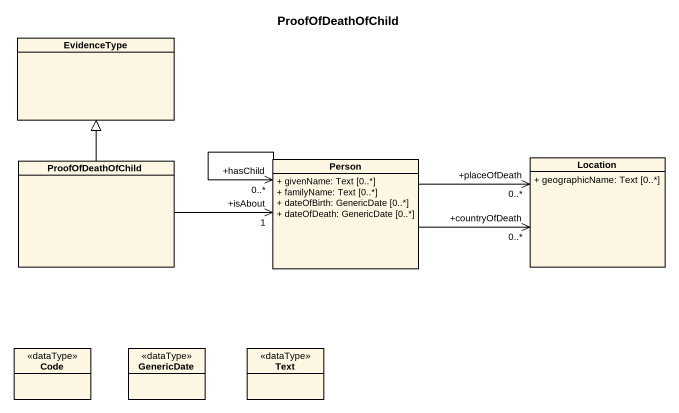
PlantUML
@startuml
title ProofOfDeathOfChild
hide circle
hide empty members
skinparam classAttributeIconSize 0
class EvidenceType
class ProofOfDeathOfChild
class "Person" as Person_ {
  + givenName: Text [0..*]
  + familyName: Text [0..*]
  + dateOfBirth: GenericDate [0..*]
  + dateOfDeath: GenericDate [0..*]
}
class Location {
  + geographicName: Text [0..*]
}
class Code <<dataType>>
class GenericDate <<dataType>>
class Text <<dataType>>
ProofOfDeathOfChild -up-|> EvidenceType
ProofOfDeathOfChild -right-> "+isAbout\n1" Person_
Person_ --> "+hasChild\n0..*" Person_
Person_ -right-> "+placeOfDeath\n0..*" Location
Person_ -right-> "+countryOfDeath\n0..*" Location
@enduml
